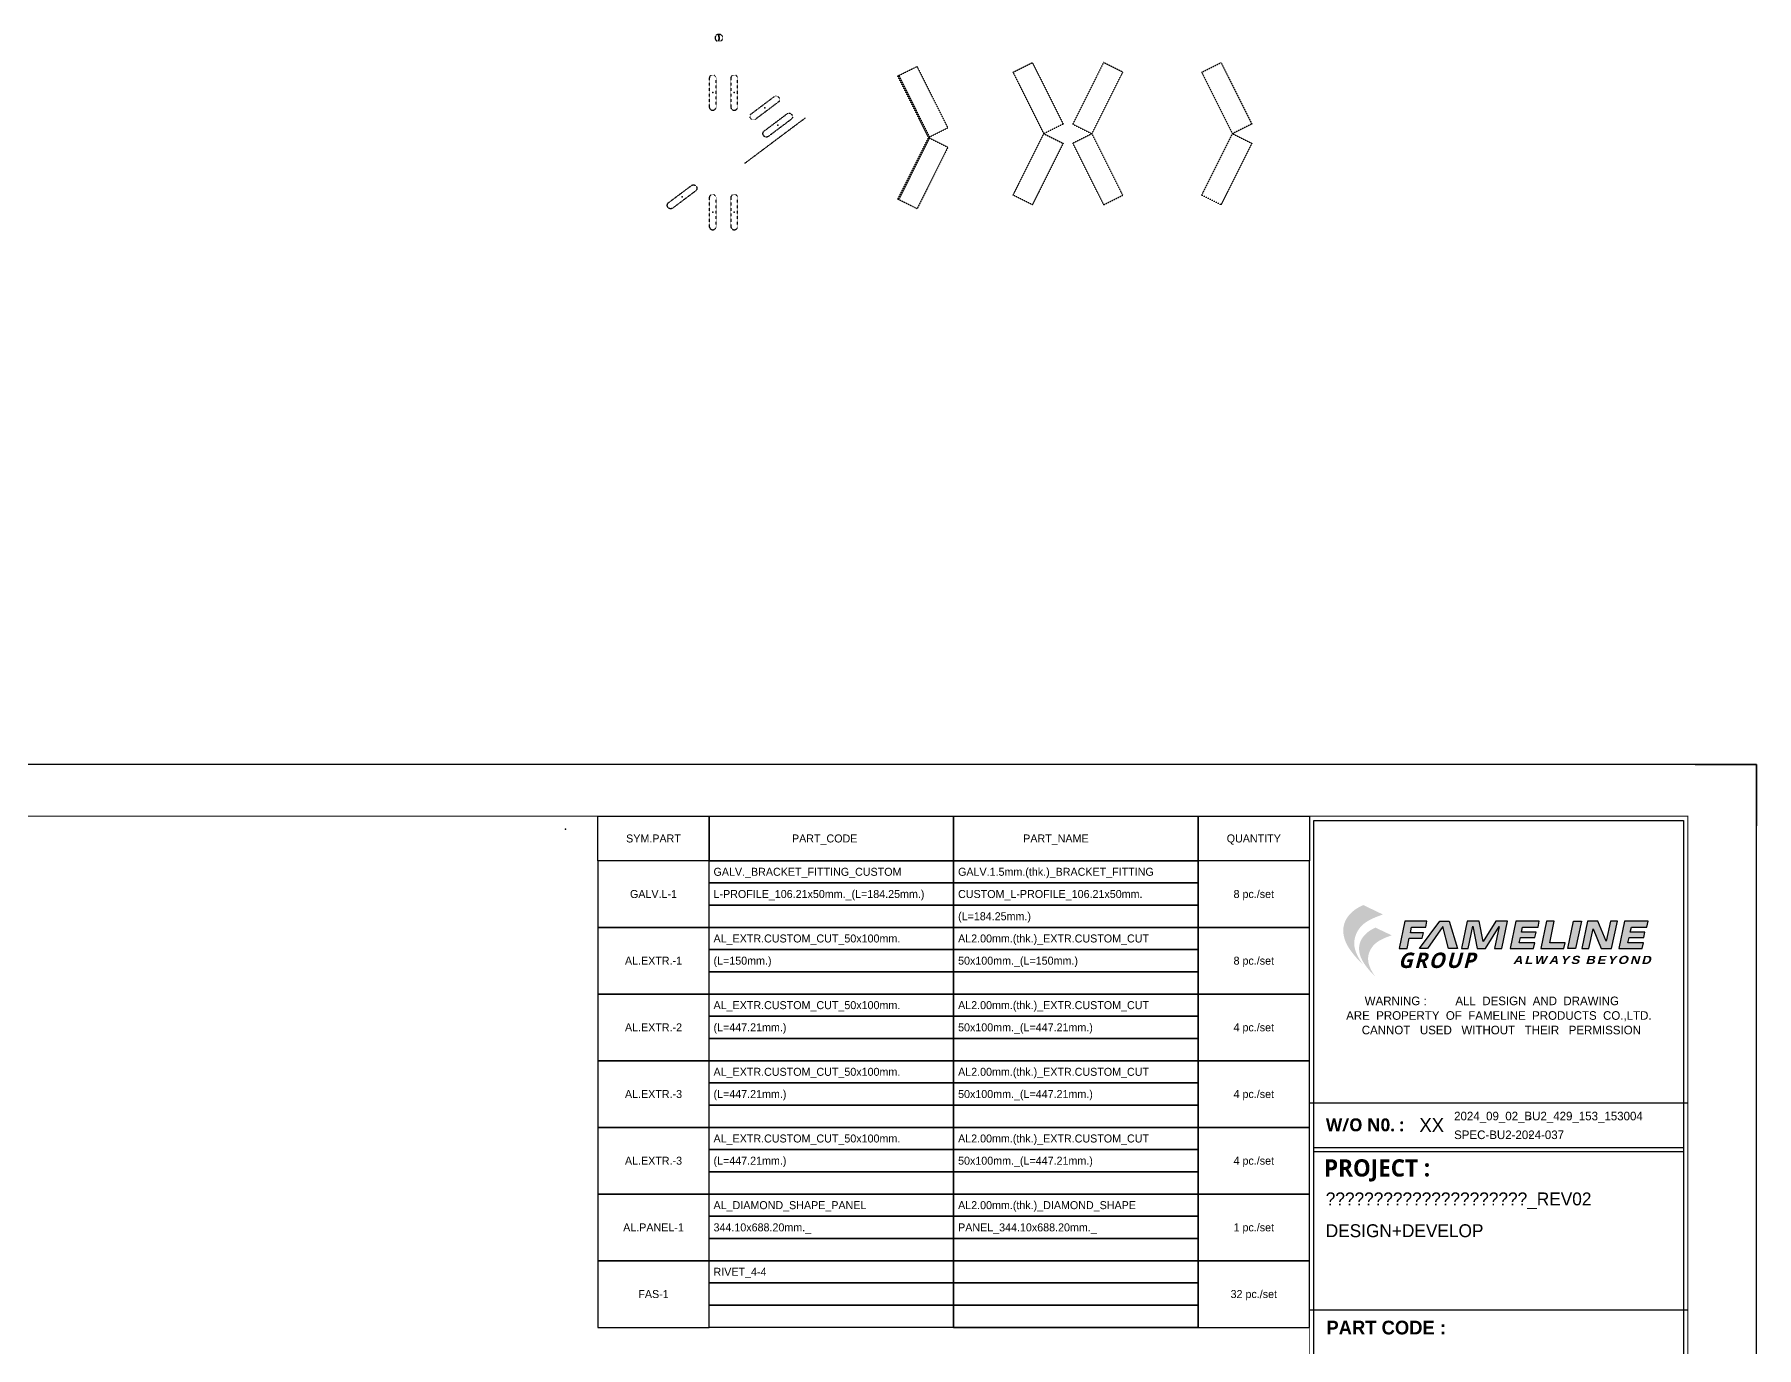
# Model space of a CAD drawing. Header units: millimetres. Extents: x -244126 to 368105, y -173968 to 259060.
# Drawn here: x 5397 to 7400, y 5320 to 6848 of the extents above; entities that cross this region are included whole.
import ezdxf
from ezdxf.enums import TextEntityAlignment as Align

# ---------------------------------------------------------------- set-up
doc = ezdxf.new("R2010")
doc.units = ezdxf.units.MM
doc.header["$MEASUREMENT"] = 0
doc.linetypes.add('005_GG_TA_LINE', pattern=[13.75, 5, -1.25, 1.25, -1.25, 5])
doc.linetypes.add('TA_GL_000.00010', pattern=[0.000275, 0.0001, -2.5e-05, 2.5e-05, -2.5e-05, 0.0001])
for name, color, linetype in [('000 - L I N E 0.1', 1, 'Continuous'), ('000 - SYMBOL CON', 1, 'Continuous'), ('000 - T E X T', 4, 'Continuous'), ('000 - TITLEBLOCK', 4, 'Continuous'), ('002 - STRUCTURAL STEEL', 4, 'Continuous'), ('T E X T', 4, 'Continuous')]:
    doc.layers.add(name, color=color, linetype=linetype)
doc.styles.add('Cetury Gothic', font='GOTHIC.TTF')
doc.styles.add('MtXpl_BrowalliaUPC', font='BrowalliaUPC.ttf')
doc.styles.add('MtXpl_Century_Gothic', font='GOTHICB.TTF')
doc.styles.add('MtXpl_Malgun_Gothic', font='malgunbd.ttf')
doc.styles.add('TA', font='Cordia New.ttf', dxfattribs={"height": 4.5})

# ---------------------------------------------------------------- blocks, each defined once
blk = doc.blocks.new('A$Cfd196da9')
at = {"color": 0, "linetype": 'ByBlock', "const_width": 0.1}
blk.add_lwpolyline([(-143.5, -98), (96.5, -98), (96.5, 99), (-143.5, 99)], close=True, dxfattribs=at)
blk = doc.blocks.new('NEW LOGO FAMELINE')
h = blk.add_hatch(color=3)
h.dxf.hatch_style = 1
h.set_gradient(color1=(51, 51, 51), color2=(132, 132, 132), tint=1, name='INVHEMISPHERICAL')
edge = h.paths.add_edge_path()
edge.add_spline(control_points=[(167, -151.3), (166.2, -150.2), (164.6, -148), (161.9, -143.2), (159.3, -137.4), (158.4, -130.6), (159.4, -124.4), (161.9, -118.6), (166.8, -112.3), (175.3, -106.8), (182.7, -104.2), (186.7, -102.7)], knot_values=[0, 0, 0, 0, 3.999368, 8.221458, 16.423435, 22.935826, 28.683381, 35.030362, 41.70231, 52.106571, 65.045306, 65.045306, 65.045306, 65.045306], degree=3, periodic=0)
edge.add_line((186.7, -102.7), (167.5, -93.5))
edge.add_spline(control_points=[(167.5, -93.5), (165.3, -94.5), (160.7, -96.8), (154.8, -101.7), (150.3, -107.6), (148, -114.3), (147.8, -121.1), (149.6, -128.8), (153.3, -135.6), (157.9, -141.6), (162.1, -146.7), (165.3, -149.7), (167, -151.3)], knot_values=[0, 0, 0, 0, 7.114643, 15.455222, 22.761373, 29.246418, 36.248595, 42.954952, 52.716962, 59.173886, 65.493194, 72.469008, 72.469008, 72.469008, 72.469008], degree=3, periodic=0)
edge = h.paths.add_edge_path(flags=16)
edge.add_spline(control_points=[(174.4, -106.3), (174.1, -106.2), (172.5, -105.6), (168.6, -105.4), (162.7, -105.8), (156.2, -106.9), (152.6, -109.1), (151, -110.1)], knot_values=[0, 0, 0, 0, 1.056476, 5.025479, 11.599149, 18.811417, 24.352285, 24.352285, 24.352285, 24.352285], degree=3, periodic=0)
edge.add_spline(control_points=[(151, -110.1), (151.1, -109.8), (151.2, -109.5), (151.8, -108.3), (152.4, -107.3), (153.9, -105.1), (154.9, -104), (157.1, -101.7), (158.4, -100.5), (160.4, -99), (161.1, -98.5), (162.6, -97.6), (163.3, -97.1), (164.9, -96.2), (165.8, -95.8), (167, -95.2), (167.2, -95.1), (167.5, -95)], knot_values=[0.636744, 0.636744, 0.636744, 0.636744, 1.528083, 1.528083, 5.150301, 5.150301, 9.845601, 9.845601, 15.15015, 15.15015, 17.802424, 17.802424, 20.454698, 20.454698, 23.491903, 23.491903, 24.373762, 24.373762, 24.373762, 24.373762], degree=3, periodic=0)
edge.add_line((167.5, -95), (183.3, -102.6))
edge.add_spline(control_points=[(183.3, -102.6), (182.4, -102.9), (181.5, -103.2), (178.6, -104.4), (176.5, -105.2), (174.4, -106.3)], knot_values=[3.151221, 3.151221, 3.151221, 3.151221, 5.963358, 5.963358, 12.618488, 12.618488, 12.618488, 12.618488], degree=3, periodic=0)
h = blk.add_hatch(color=253)
h.dxf.hatch_style = 1
edge = h.paths.add_edge_path()
edge.add_spline(control_points=[(167.5, -95), (167.2, -95.1), (167, -95.2), (165.8, -95.8), (164.9, -96.2), (163.3, -97.1), (162.6, -97.6), (161.1, -98.5), (160.4, -99), (158.4, -100.5), (157.1, -101.7), (154.9, -104), (153.9, -105.1), (152.4, -107.3), (151.8, -108.3), (151.2, -109.5), (151.1, -109.8), (151, -110.1)], knot_values=[0.636744, 0.636744, 0.636744, 0.636744, 1.518603, 1.518603, 4.555808, 4.555808, 7.208082, 7.208082, 9.860357, 9.860357, 15.164905, 15.164905, 19.860205, 19.860205, 23.482423, 23.482423, 24.373762, 24.373762, 24.373762, 24.373762], degree=3, periodic=0)
edge.add_spline(control_points=[(151, -110.1), (152.6, -109.1), (156.2, -106.9), (162.7, -105.8), (168.6, -105.4), (172.5, -105.6), (174.1, -106.2), (174.4, -106.3)], knot_values=[0, 0, 0, 0, 5.540868, 12.753135, 19.326806, 23.295809, 24.352285, 24.352285, 24.352285, 24.352285], degree=3, periodic=0)
edge.add_spline(control_points=[(174.4, -106.3), (176.5, -105.2), (178.6, -104.4), (181.5, -103.2), (182.4, -102.9), (183.3, -102.6)], knot_values=[3.151221, 3.151221, 3.151221, 3.151221, 9.806351, 9.806351, 12.618488, 12.618488, 12.618488, 12.618488], degree=3, periodic=0)
edge.add_line((183.3, -102.6), (167.5, -95))
edge = h.paths.add_edge_path()
edge.add_spline(control_points=[(179.5, -116.8), (179.3, -116.9), (179.1, -117), (178.1, -117.4), (177.4, -117.8), (176, -118.5), (175.4, -118.9), (174.3, -119.6), (173.7, -120), (172, -121.3), (171, -122.3), (169.1, -124.2), (168.3, -125.1), (167.1, -126.9), (166.6, -127.7), (166.1, -128.8), (166, -129), (165.9, -129.2)], knot_values=[0.636744, 0.636744, 0.636744, 0.636744, 1.518603, 1.518603, 4.555808, 4.555808, 7.208082, 7.208082, 9.860357, 9.860357, 15.164905, 15.164905, 19.860205, 19.860205, 23.482423, 23.482423, 24.373762, 24.373762, 24.373762, 24.373762], degree=3, periodic=0)
edge.add_spline(control_points=[(165.9, -129.2), (166.3, -129), (166.6, -128.7), (167, -128.5)], knot_values=[0, 0, 0, 0, 1.522018, 1.522018, 1.522018, 1.522018], degree=3, periodic=0)
edge.add_spline(control_points=[(167, -128.5), (167.7, -128.1), (168.5, -127.7), (169.2, -127.3)], knot_values=[1.522018, 1.522018, 1.522018, 1.522018, 4.566053, 4.566053, 4.566053, 4.566053], degree=3, periodic=0)
edge.add_spline(control_points=[(169.2, -127.3), (169.5, -127.2), (170.2, -126.9), (171, -126.6), (171.6, -126.5)], knot_values=[4.566053, 4.566053, 4.566053, 4.566053, 5.540868, 7.610089, 7.610089, 7.610089, 7.610089], degree=3, periodic=0)
edge.add_spline(control_points=[(171.6, -126.5), (172.4, -126.3), (173.2, -126.1), (174, -126)], knot_values=[7.610089, 7.610089, 7.610089, 7.610089, 10.654125, 10.654125, 10.654125, 10.654125], degree=3, periodic=0)
edge.add_spline(control_points=[(174, -126), (174.6, -125.9), (175.8, -125.7), (177.1, -125.6), (177.8, -125.5)], knot_values=[10.654125, 10.654125, 10.654125, 10.654125, 12.753135, 15.220178, 15.220178, 15.220178, 15.220178], degree=3, periodic=0)
edge.add_spline(control_points=[(177.8, -125.5), (178.9, -125.5), (180.1, -125.4), (181.4, -125.4), (181.5, -125.4)], knot_values=[15.220178, 15.220178, 15.220178, 15.220178, 19.326806, 19.786231, 19.786231, 19.786231, 19.786231], degree=3, periodic=0)
edge.add_spline(control_points=[(181.5, -125.4), (182.1, -125.5), (182.8, -125.5), (183.4, -125.6)], knot_values=[19.786231, 19.786231, 19.786231, 19.786231, 22.069258, 22.069258, 22.069258, 22.069258], degree=3, periodic=0)
edge.add_spline(control_points=[(183.4, -125.6), (183.7, -125.6), (184.1, -125.7), (184.5, -125.8), (184.6, -125.9)], knot_values=[22.069258, 22.069258, 22.069258, 22.069258, 23.295809, 23.591276, 23.591276, 23.591276, 23.591276], degree=3, periodic=0)
edge.add_spline(control_points=[(184.6, -125.9), (184.8, -125.9), (185, -126), (185.2, -126.1)], knot_values=[23.591276, 23.591276, 23.591276, 23.591276, 24.352285, 24.352285, 24.352285, 24.352285], degree=3, periodic=0)
edge.add_spline(control_points=[(185.2, -126.1), (186.9, -125.2), (188.6, -124.5), (191, -123.5), (191.8, -123.3), (192.5, -123)], knot_values=[3.151221, 3.151221, 3.151221, 3.151221, 9.806351, 9.806351, 12.618488, 12.618488, 12.618488, 12.618488], degree=3, periodic=0)
edge.add_line((192.5, -123), (179.5, -116.8))
h = blk.add_hatch(color=3)
h.dxf.hatch_style = 1
h.set_gradient(color1=(51, 51, 51), color2=(132, 132, 132), tint=1, name='INVHEMISPHERICAL')
edge = h.paths.add_edge_path()
edge.add_spline(control_points=[(179.1, -163.1), (178.5, -162.2), (177.2, -160.4), (174.9, -156.5), (172.8, -151.7), (172, -146), (172.8, -140.9), (174.9, -136.2), (178.9, -131), (185.9, -126.5), (192, -124.3), (195.3, -123.1)], knot_values=[0, 0, 0, 0, 3.28902, 6.761203, 13.506384, 18.862075, 23.588778, 28.808439, 34.295348, 42.851654, 53.492273, 53.492273, 53.492273, 53.492273], degree=3, periodic=0)
edge.add_line((195.3, -123.1), (179.5, -115.6))
edge.add_spline(control_points=[(179.5, -115.6), (177.7, -116.4), (173.9, -118.3), (169.1, -122.3), (165.3, -127.2), (163.4, -132.7), (163.3, -138.3), (164.8, -144.6), (167.9, -150.2), (171.6, -155.1), (175.1, -159.3), (177.7, -161.8), (179.1, -163.1)], knot_values=[0, 0, 0, 0, 5.850974, 12.71014, 18.718608, 24.051811, 29.810295, 35.325501, 43.35363, 48.663707, 53.86061, 59.597414, 59.597414, 59.597414, 59.597414], degree=3, periodic=0)
edge = h.paths.add_edge_path(flags=16)
edge.add_spline(control_points=[(171.6, -126.5), (171, -126.6), (170.2, -126.9), (169.5, -127.2), (169.2, -127.3)], knot_values=[4.566053, 4.566053, 4.566053, 4.566053, 6.635274, 7.610089, 7.610089, 7.610089, 7.610089], degree=3, periodic=0)
edge.add_spline(control_points=[(169.2, -127.3), (168.5, -127.7), (167.7, -128.1), (167, -128.5)], knot_values=[1.522018, 1.522018, 1.522018, 1.522018, 4.566053, 4.566053, 4.566053, 4.566053], degree=3, periodic=0)
edge.add_spline(control_points=[(167, -128.5), (166.6, -128.7), (166.3, -129), (165.9, -129.2)], knot_values=[0, 0, 0, 0, 1.522018, 1.522018, 1.522018, 1.522018], degree=3, periodic=0)
edge.add_spline(control_points=[(165.9, -129.2), (166, -129), (166.1, -128.8), (166.6, -127.7), (167.1, -126.9), (168.3, -125.1), (169.1, -124.2), (171, -122.3), (172, -121.3), (173.7, -120), (174.3, -119.6), (175.4, -118.9), (176, -118.5), (177.4, -117.8), (178.1, -117.4), (179.1, -117), (179.3, -116.9), (179.5, -116.8)], knot_values=[0.636744, 0.636744, 0.636744, 0.636744, 1.528083, 1.528083, 5.150301, 5.150301, 9.845601, 9.845601, 15.15015, 15.15015, 17.802424, 17.802424, 20.454698, 20.454698, 23.491903, 23.491903, 24.373762, 24.373762, 24.373762, 24.373762], degree=3, periodic=0)
edge.add_line((179.5, -116.8), (192.5, -123))
edge.add_spline(control_points=[(192.5, -123), (191.8, -123.3), (191, -123.5), (188.6, -124.5), (186.9, -125.2), (185.2, -126.1)], knot_values=[3.151221, 3.151221, 3.151221, 3.151221, 5.963358, 5.963358, 12.618488, 12.618488, 12.618488, 12.618488], degree=3, periodic=0)
edge.add_spline(control_points=[(185.2, -126.1), (185, -126), (184.8, -125.9), (184.6, -125.9)], knot_values=[23.591276, 23.591276, 23.591276, 23.591276, 24.352285, 24.352285, 24.352285, 24.352285], degree=3, periodic=0)
edge.add_spline(control_points=[(184.6, -125.9), (184.5, -125.8), (184.1, -125.7), (183.7, -125.6), (183.4, -125.6)], knot_values=[22.069258, 22.069258, 22.069258, 22.069258, 22.364725, 23.591276, 23.591276, 23.591276, 23.591276], degree=3, periodic=0)
edge.add_spline(control_points=[(183.4, -125.6), (182.8, -125.5), (182.1, -125.5), (181.5, -125.4)], knot_values=[19.786231, 19.786231, 19.786231, 19.786231, 22.069258, 22.069258, 22.069258, 22.069258], degree=3, periodic=0)
edge.add_spline(control_points=[(181.5, -125.4), (181.4, -125.4), (180.1, -125.4), (178.9, -125.5), (177.8, -125.5)], knot_values=[15.220178, 15.220178, 15.220178, 15.220178, 15.679604, 19.786231, 19.786231, 19.786231, 19.786231], degree=3, periodic=0)
edge.add_spline(control_points=[(177.8, -125.5), (177.1, -125.6), (175.8, -125.7), (174.6, -125.9), (174, -126)], knot_values=[10.654125, 10.654125, 10.654125, 10.654125, 13.121167, 15.220178, 15.220178, 15.220178, 15.220178], degree=3, periodic=0)
edge.add_spline(control_points=[(174, -126), (173.2, -126.1), (172.4, -126.3), (171.6, -126.5)], knot_values=[7.610089, 7.610089, 7.610089, 7.610089, 10.654125, 10.654125, 10.654125, 10.654125], degree=3, periodic=0)
blk = doc.blocks.new('*U1673')
h = blk.add_hatch(color=3)
h.dxf.hatch_style = 1
h.paths.add_polyline_path([(2554.4, 1886.3), (2563.6, 1886.3), (2566.1, 1898), (2581.3, 1898), (2582.7, 1904.5), (2567.5, 1904.5), (2568.9, 1911.1), (2585.3, 1911.1), (2586.7, 1917.8), (2561.1, 1917.8)])
h.paths.add_polyline_path([(2578.2, 1886.3), (2587.5, 1886.3), (2605.3, 1911.7), (2611.9, 1886.3), (2622.2, 1886.3), (2612.5, 1917.8), (2601.7, 1917.8)])
h.paths.add_polyline_path([(2640.1, 1912), (2645.3, 1886.3), (2654.7, 1886.3), (2670.7, 1911.9), (2665.2, 1886.3), (2673.7, 1886.3), (2680.4, 1917.8), (2666.7, 1917.8), (2652, 1894.2), (2647.5, 1917.8), (2633.6, 1917.8), (2626.9, 1886.3), (2634.6, 1886.3)])
h.paths.add_polyline_path([(2683.4, 1886.3), (2710.6, 1886.3), (2712.1, 1892.9), (2694, 1892.9), (2695.4, 1899.1), (2712.3, 1899.1), (2713.6, 1905.3), (2696.7, 1905.3), (2697.9, 1911.1), (2715.9, 1911.1), (2717.3, 1917.8), (2690.1, 1917.8)])
h.paths.add_polyline_path([(2719.1, 1886.3), (2745.9, 1886.3), (2747.3, 1892.9), (2729.5, 1892.9), (2734.8, 1917.8), (2725.8, 1917.8)])
h.paths.add_polyline_path([(2750.6, 1886.3), (2759.6, 1886.3), (2766.3, 1917.8), (2757.3, 1917.8)])
h.paths.add_polyline_path([(2766.9, 1886.3), (2775, 1886.3), (2779.9, 1909), (2789.4, 1886.3), (2801.5, 1886.3), (2808.2, 1917.8), (2800.1, 1917.8), (2795.2, 1894.7), (2785.5, 1917.8), (2773.6, 1917.8)])
h.paths.add_polyline_path([(2809.9, 1886.3), (2837.1, 1886.3), (2838.6, 1892.9), (2820.5, 1892.9), (2821.9, 1899.1), (2838.8, 1899.1), (2840.1, 1905.3), (2823.2, 1905.3), (2824.4, 1911.1), (2842.4, 1911.1), (2843.8, 1917.8), (2816.6, 1917.8)])
at = {"color": 3, "linetype": 'Continuous'}
for p, q in [((2450, 1706.5), (2890, 1706.5)), ((2450, 1465.7), (2890, 1465.7))]:
    blk.add_line(p, q, dxfattribs=at)
at = {"color": 3}
for points in [[(2586.7, 1917.8), (2561.1, 1917.8), (2554.4, 1886.3), (2563.6, 1886.3), (2566.1, 1898), (2581.3, 1898), (2582.7, 1904.5), (2567.5, 1904.5), (2568.9, 1911.1), (2585.3, 1911.1), (2586.7, 1917.8)], [(2578.2, 1886.3), (2601.7, 1917.8), (2612.5, 1917.8), (2622.2, 1886.3), (2611.9, 1886.3), (2605.3, 1911.7), (2587.5, 1886.3), (2578.2, 1886.3)], [(2626.9, 1886.3), (2634.6, 1886.3), (2640.1, 1912), (2645.3, 1886.3), (2654.7, 1886.3), (2670.7, 1911.9), (2665.2, 1886.3), (2673.7, 1886.3), (2680.4, 1917.8), (2666.7, 1917.8), (2652, 1894.2), (2647.5, 1917.8), (2633.6, 1917.8), (2626.9, 1886.3)], [(2734.8, 1917.8), (2725.8, 1917.8), (2719.1, 1886.3), (2745.9, 1886.3), (2747.3, 1892.9), (2729.5, 1892.9), (2734.8, 1917.8)], [(2757.3, 1917.8), (2766.3, 1917.8), (2759.6, 1886.3), (2750.6, 1886.3), (2757.3, 1917.8)], [(2766.9, 1886.3), (2775, 1886.3), (2779.9, 1909), (2789.4, 1886.3), (2801.5, 1886.3), (2808.2, 1917.8), (2800.1, 1917.8), (2795.2, 1894.7), (2785.5, 1917.8), (2773.6, 1917.8), (2766.9, 1886.3)]]:
    blk.add_lwpolyline(points, dxfattribs=at)
for points in [[(2697.9, 1911.1), (2715.9, 1911.1), (2717.3, 1917.8), (2690.1, 1917.8), (2683.4, 1886.3), (2710.6, 1886.3), (2712.1, 1892.9), (2694, 1892.9), (2695.4, 1899.1), (2712.3, 1899.1), (2713.6, 1905.3), (2696.7, 1905.3)], [(2824.4, 1911.1), (2842.4, 1911.1), (2843.8, 1917.8), (2816.6, 1917.8), (2809.9, 1886.3), (2837.1, 1886.3), (2838.6, 1892.9), (2820.5, 1892.9), (2821.9, 1899.1), (2838.8, 1899.1), (2840.1, 1905.3), (2823.2, 1905.3)]]:
    blk.add_lwpolyline(points, close=True, dxfattribs=at)
at = {"color": 3, "linetype": 'Continuous'}
blk.add_lwpolyline([(2885, 1654.8), (2885, 1649.8), (2455, 1649.8), (2455, 1654.8)], close=True, dxfattribs=at)
for p in [(1585, 2025), (2706.5, 1688), (2706.5, 1669.4)]:
    blk.add_point(p)
at = {"layer": '000 - L I N E 0.1', "color": 21, "linetype": 'Continuous'}
blk.add_lwpolyline([(2898.8, 2100), (2970, 2100), (2970, 2028.8)], dxfattribs=at)
at = {"layer": '000 - T E X T', "color": 3, "const_width": 1}
blk.add_lwpolyline([(2890, 70), (2450, 70), (2450, 2040), (2890, 2040)], close=True, dxfattribs=at)
at = {"layer": '000 - T E X T', "color": 3}
blk.add_lwpolyline([(2885, 75), (2455, 75), (2455, 2035), (2885, 2035)], close=True, dxfattribs=at)
at = {"layer": '000 - TITLEBLOCK', "color": 250}
blk.add_lwpolyline([(0, 0), (2970, 0), (2970, 2100), (0, 2100)], close=True, dxfattribs=at)
at = {"color": 3, "xscale": 1.189557145183746, "yscale": 1.189557145183746, "zscale": 1.189557145183746}
blk.add_blockref('NEW LOGO FAMELINE', (2313.4, 2047.9), dxfattribs=at)
at = {"layer": '000 - T E X T', "color": 3, "xscale": 10, "yscale": 10, "zscale": 10}
blk.add_blockref('A$Cfd196da9', (1485, 1050), dxfattribs=at)
at = {"color": 2, "attachment_point": 1, "style": 'Cetury Gothic'}
for s, width, insert, char_height in [('{\\f@Meiryo UI|b1|i1|c0|p34;\\T1.1;GROUP}', 112.596, (2553.2, 1881.3), 17.843), ('{\\fArial Black|b0|i1|c0|p34;\\T1.2;ALWAYS BEYOND}', 182.535, (2686.8, 1877.6), 9.516)]:
    blk.add_mtext_dynamic_manual_height_columns(s, width=width, gutter_width=29.7, heights=[0], dxfattribs=dict(at, insert=insert, char_height=char_height))
at = {"color": 4, "style": 'TA'}
blk.add_attdef('PAPER_SIZE', text='', height=12.5, dxfattribs=at).set_placement((2843, 49.9), align=Align.MIDDLE_RIGHT)
blk.add_attdef('SCALE_SIZE', text='', height=12.5, dxfattribs=at).set_placement((2867.6, 50.1), align=Align.MIDDLE_LEFT)
at = {"layer": '000 - T E X T', "color": 250, "style": 'TA'}
for tag, height, p in [('SUPERLINK', 10, (86.3, 2078.8)), ('NAMEFILE', 10, (86.3, 2058.8)), ('SC', 200, (16.8, 1876.1))]:
    blk.add_attdef(tag, text='', height=height, dxfattribs=at).set_placement(p, align=Align.MIDDLE_LEFT)
at = {"layer": '000 - T E X T', "color": 4, "style": 'TA'}
for tag, height, p in [('NAME_JOB_1', 10, (2618.3, 1691.3)), ('NAME_JOB_2', 10, (2618.3, 1669.4)), ('NAME_PROJECT_1', 15, (2469, 1594.8)), ('NAME_PROJECT_2', 15, (2469, 1557.8)), ('NAME_PROJECT_3', 15, (2469, 1520.8)), ('CODE_VALUE_1', 9.5, (2605.7, 1445.6)), ('CODE_VALUE_2', 9.5, (2605.7, 1415.6)), ('PART_NAME_VALUE_1', 9.5, (2605.7, 1379.4)), ('PART_NAME_VALUE_2', 9.5, (2605.7, 1349.4)), ('PART_NAME_VALUE_3', 9.5, (2605.7, 1319.4)), ('MATTERIAL_VALUE_1', 18, (2609.8, 1284.5)), ('SPEC_VALUE', 18, (2609.8, 1243.4)), ('THICKNESS_VALUE', 18, (2609.8, 1202.6)), ('COATING_VALUE_1', 18, (2609.8, 1162.5)), ('COATING_VALUE_2', 18, (2609.8, 1122.4)), ('NAME_TITLE_1', 12, (2472.5, 388.1)), ('NAME_TITLE_2', 12, (2472.5, 354.8)), ('NAME_TITLE_3', 12, (2472.5, 321.5)), ('DRAWING_NO1', 12, (2473.1, 164.6)), ('DRAWING_NO2', 12, (2473.1, 124.6))]:
    blk.add_attdef(tag, text='', height=height, dxfattribs=at).set_placement(p, align=Align.MIDDLE_LEFT)
for tag, p in [('NAME_DAFT', (2767.1, 681.1)), ('NAME_CHECKED', (2767.1, 613)), ('NAME_DESIGNER', (2767.1, 546.1)), ('NAME_DESIGN_MGR', (2767.1, 475.6))]:
    blk.add_attdef(tag, text='', height=18, dxfattribs=at).set_placement(p, align=Align.MIDDLE_CENTER)
for tag, p, height in [('REV', (2767.6, 251.2), 18.8), ('NAME_REMARK', (276.4, 86.5), 20)]:
    blk.add_attdef(tag, p, '', height=height, dxfattribs=at)
at = {"layer": '000 - T E X T', "color": 4, "style": 'Cetury Gothic'}
for tag, p in [('SHEET_NO.', (2807.9, 170)), ('TOTAL_SHEET_NO.', (2804.8, 88.2))]:
    blk.add_attdef(tag, text='', height=18, dxfattribs=at).set_placement(p, align=Align.CENTER)
at = {"layer": 'T E X T', "color": 4, "linetype": '005_GG_TA_LINE'}
for s, height, style, p in [(' WARNING :         ALL  DESIGN  AND  DRAWING', 10, 'Cetury Gothic', (2510.6, 1820.2)), ('ARE  PROPERTY  OF  FAMELINE  PRODUCTS  CO.,LTD.', 10, 'Cetury Gothic', (2492.8, 1803.2)), (' CANNOT   USED   WITHOUT   THEIR   PERMISSION', 10, 'Cetury Gothic', (2507.2, 1786.3)), ('W/O N0. :', 15, 'MtXpl_Malgun_Gothic', (2469.3, 1673.5)), ('XX', 16, 'Cetury Gothic', (2578, 1672.8)), ('PROJECT :', 20, 'MtXpl_Malgun_Gothic', (2467.1, 1620.9)), ('PART CODE :', 16, 'MtXpl_Century_Gothic', (2469.8, 1437.2))]:
    blk.add_text(s, height=height, dxfattribs=dict(at, style=style)).set_placement(p)
blk = doc.blocks.new('*U215')
at = {"linetype": 'TA_GL_000.00010'}
for p, q in [((16.5, 4), (-16.5, 4)), ((-16.5, -4), (16.5, -4))]:
    blk.add_line(p, q, dxfattribs=at)
for centre, start, end in [((-16.5, 0), 90, 270), ((16.5, 0), 270, 90)]:
    blk.add_arc(centre, 4, start, end, dxfattribs=at)
blk.add_point((0, 0), dxfattribs=at)
blk = doc.blocks.new('A$C03933c0d')
at = {"linetype": 'TA_GL_000.00010'}
for p, q in [((-35.8, 71.6), (-13.4, 82.7)), ((-13.4, 82.7), (22.4, 11.2)), ((-35.8, 71.6), (-34.4, 72.2)), ((0, 0), (-35.8, 71.6)), ((1.3, 0.7), (-34.4, 72.2)), ((22.4, 11.2), (0, 0)), ((0, 0), (1.3, 0.7)), ((-35.8, -71.6), (0, 0)), ((-34.4, -72.2), (1.3, -0.7)), ((-35.8, -71.6), (-34.4, -72.2))]:
    blk.add_line(p, q, dxfattribs=at)
blk.add_lwpolyline([(0, 0), (22.4, -11.2), (-13.4, -82.7), (-35.8, -71.6)], dxfattribs=at)
blk = doc.blocks.new('*U191')
at = {"layer": '002 - STRUCTURAL STEEL', "color": 0, "linetype": 'ByBlock'}
blk.add_lwpolyline([(0, 20), (50, 20), (50, 0), (0, 0)], close=True, dxfattribs=at)
blk = doc.blocks.new('*U195')
at = {"layer": '002 - STRUCTURAL STEEL', "color": 0, "linetype": 'ByBlock'}
blk.add_lwpolyline([(0, 5), (55, 5), (55, 0), (0, 0)], close=True, dxfattribs=at)
blk = doc.blocks.new('*U190')
at = {"layer": '002 - STRUCTURAL STEEL', "color": 0, "linetype": 'ByBlock'}
blk.add_lwpolyline([(0, 30), (50, 30), (50, 0), (0, 0)], close=True, dxfattribs=at)
blk = doc.blocks.new('*U194')
at = {"layer": '002 - STRUCTURAL STEEL', "color": 0, "linetype": 'ByBlock'}
blk.add_lwpolyline([(0, 10), (55, 10), (55, 0), (0, 0)], close=True, dxfattribs=at)
blk = doc.blocks.new('*U196')
at = {"layer": '000 - SYMBOL CON', "color": 0}
for points in [[(25, 0), (80, 0), (80, -15), (25, -15)], [(80, -15), (135, -15), (135, 0), (80, 0)]]:
    blk.add_lwpolyline(points, close=True, dxfattribs=at)
at = {"layer": '000 - SYMBOL CON', "color": 0, "xscale": 0.5, "yscale": 0.5, "zscale": 0.5}
for p in [(0, 0), (135, 0)]:
    blk.add_blockref('*U191', p, dxfattribs=at)
at = {"layer": '000 - SYMBOL CON', "color": 0}
for p in [(25, 0), (80, 0)]:
    blk.add_blockref('*U194', p, dxfattribs=at)
at = {"layer": '000 - SYMBOL CON', "color": 0, "xscale": -0.5, "yscale": 0.5, "zscale": 0.5, "rotation": 180}
for p in [(0, 0), (135, 0)]:
    blk.add_blockref('*U190', p, dxfattribs=at)
at = {"layer": '000 - SYMBOL CON', "color": 250}
for p in [(25, -5), (80, -5), (25, -10), (80, -10), (25, -15), (80, -15)]:
    blk.add_blockref('*U195', p, dxfattribs=at)
at = {"color": 0, "style": 'TA'}
for s, p in [('SYM.PART', (12.5, 5)), ('PART_CODE', (51, 5)), ('PART_NAME', (103, 5)), ('QUANTITY', (147.5, 5))]:
    blk.add_text(s, height=1.8, dxfattribs=at).set_placement(p, align=Align.MIDDLE_CENTER)
for tag, p in [('CODE_VALUE_1', (26, -2.5)), ('PART_NAME_VALUE_1', (81, -2.5)), ('CODE_VALUE_2', (26, -7.5)), ('PART_NAME_VALUE_2', (81, -7.5)), ('PART_NAME_VALUE_3', (81, -12.5))]:
    blk.add_attdef(tag, text='', height=1.8, dxfattribs=at).set_placement(p, align=Align.MIDDLE_LEFT)
at = {"color": 0}
for tag, style, p in [('NO.CODE', 'MtXpl_BrowalliaUPC', (12.5, -7.5)), ('TOTAL_VALUE', 'TA', (147.5, -7.5))]:
    blk.add_attdef(tag, text='', height=1.8, dxfattribs=dict(at, style=style)).set_placement(p, align=Align.MIDDLE_CENTER)
blk = doc.blocks.new('*U197')
at = {"layer": '000 - SYMBOL CON', "color": 0}
for points in [[(25, 0), (80, 0), (80, -15), (25, -15)], [(80, -15), (135, -15), (135, 0), (80, 0)]]:
    blk.add_lwpolyline(points, close=True, dxfattribs=at)
at = {"layer": '000 - SYMBOL CON', "color": 0, "xscale": -0.5, "yscale": 0.5, "zscale": 0.5, "rotation": 180}
for p in [(0, 0), (135, 0)]:
    blk.add_blockref('*U190', p, dxfattribs=at)
at = {"layer": '000 - SYMBOL CON', "color": 250}
for p in [(25, -5), (80, -5), (25, -10), (80, -10), (25, -15), (80, -15)]:
    blk.add_blockref('*U195', p, dxfattribs=at)
at = {"color": 0, "style": 'TA'}
for tag, p in [('CODE_VALUE_1', (26, -2.5)), ('PART_NAME_VALUE_1', (81, -2.5)), ('CODE_VALUE_2', (26, -7.5)), ('PART_NAME_VALUE_2', (81, -7.5)), ('PART_NAME_VALUE_3', (81, -12.5))]:
    blk.add_attdef(tag, text='', height=1.8, dxfattribs=at).set_placement(p, align=Align.MIDDLE_LEFT)
at = {"color": 0}
for tag, style, p in [('NO.CODE', 'MtXpl_BrowalliaUPC', (12.5, -7.5)), ('TOTAL_VALUE', 'TA', (147.5, -7.5))]:
    blk.add_attdef(tag, text='', height=1.8, dxfattribs=dict(at, style=style)).set_placement(p, align=Align.MIDDLE_CENTER)

msp = doc.modelspace()

# ---------------------------------------------------------------- linework, layer by layer
at = {"linetype": 'TA_GL_000.00010'}
for p, q in [((6192.5682, 6847.58082), (6193.5682, 6847.58082)), ((6223.30472, 6697.87375), (6293.30472, 6750.37375)), ((6754.48705, 6660.55719), (6790.26414, 6732.11137))]:
    msp.add_line(p, q, dxfattribs=at)
msp.add_lwpolyline([(6192.5682, 6839.58082), (6193.5682, 6839.58082), (6193.5682, 6847.58082), (6192.5682, 6847.58082)], close=True, dxfattribs=at)
for points in [[(6535.19498, 6660.55719), (6570.97207, 6732.11137), (6535.19498, 6803.66555), (6557.55566, 6814.84589), (6593.33275, 6743.29171), (6570.97207, 6732.11137), (6593.33275, 6720.93103), (6557.55566, 6649.37685), (6535.19498, 6660.55719)], [(6662.65086, 6660.55719), (6626.87377, 6732.11137), (6662.65086, 6803.66555), (6640.29018, 6814.84589), (6604.51309, 6743.29171), (6626.87377, 6732.11137), (6604.51309, 6720.93103), (6640.29018, 6649.37685), (6662.65086, 6660.55719)], [(6790.26414, 6732.11137), (6754.48705, 6803.66555), (6776.84773, 6814.84589), (6812.62482, 6743.29171), (6790.26414, 6732.11137)], [(6790.26414, 6732.11137), (6812.62482, 6720.93103), (6776.84773, 6649.37685), (6754.48705, 6660.55719)]]:
    msp.add_lwpolyline(points, dxfattribs=at)
for centre, start, end in [((6192.5682, 6843.58082), 90, 270), ((6193.5682, 6843.58082), 270, 90)]:
    msp.add_arc(centre, 4, start, end, dxfattribs=at)

# ---------------------------------------------------------------- block references
msp.add_blockref('A$C03933c0d', (6436.80992, 6727.58696), dxfattribs=at)
for p, rotation in [((6185.80472, 6779.87375), 90), ((6210.80472, 6779.87375), 90), ((6185.80472, 6640.87375), 269.9999999999984), ((6210.80472, 6640.87375), 269.9999999999984)]:
    msp.add_blockref('*U215', p, dxfattribs=dict(at, rotation=rotation))
at = {"linetype": 'TA_GL_000.00010', "xscale": -1}
for p, rotation in [((6246.40472, 6762.07375), 216.8698976458373), ((6261.40472, 6742.07375), 216.8698976458373), ((6150.20472, 6658.67375), 36.86989764583564)]:
    msp.add_blockref('*U215', p, dxfattribs=dict(at, rotation=rotation))
ref = msp.add_blockref('*U1673', (4429.62999, 3898.13396))
ref.add_attrib('NAME_JOB_1', '2024_09_02_BU2_429_153_153004', dxfattribs={"layer": '000 - T E X T', "color": 4, "height": 10, "style": 'TA'}).set_placement((7047.95502, 5589.38418), align=Align.MIDDLE_LEFT)
ref.add_attrib('NAME_JOB_2', 'SPEC-BU2-2024-037', dxfattribs={"layer": '000 - T E X T', "color": 4, "height": 10, "style": 'TA'}).set_placement((7047.95502, 5567.56771), align=Align.MIDDLE_LEFT)
ref.add_attrib('NAME_PROJECT_1', 'สวนสัตว์แห่งใหม่ย่านคลองหก_REV02', dxfattribs={"layer": '000 - T E X T', "color": 4, "height": 15, "style": 'TA'}).set_placement((6898.66274, 5492.97932), align=Align.MIDDLE_LEFT)
ref.add_attrib('NAME_PROJECT_2', 'DESIGN+DEVELOP', dxfattribs={"layer": '000 - T E X T', "color": 4, "height": 15, "style": 'TA'}).set_placement((6898.66274, 5455.97932), align=Align.MIDDLE_LEFT)
at = {"layer": '000 - SYMBOL CON', "color": 4, "xscale": 5.170568523424931, "yscale": 5.170568523424931, "zscale": 5.170568523424931}
msp.add_blockref('*U196', (6052.33903, 5886.42828), dxfattribs=at).add_auto_attribs({'NO.CODE': 'GALV.L-1', 'CODE_VALUE_1': 'GALV._BRACKET_FITTING_CUSTOM', 'CODE_VALUE_2': 'L-PROFILE_106.21x50mm._(L=184.25mm.)', 'PART_NAME_VALUE_3': '(L=184.25mm.)', 'PART_NAME_VALUE_2': 'CUSTOM_L-PROFILE_106.21x50mm.', 'PART_NAME_VALUE_1': 'GALV.1.5mm.(thk.)_BRACKET_FITTING', 'TOTAL_VALUE': '8 pc./set'})
at = {"layer": '000 - SYMBOL CON', "color": 4}
ref = msp.add_blockref('*U197', (6052.33903, 5808.86975), dxfattribs=dict(at, xscale=5.170568523424931, yscale=5.170568523424931, zscale=5.170568523424931))
ref.add_attrib('NO.CODE', 'AL.EXTR.-1', dxfattribs={"layer": '0', "color": 0, "height": 9.307023, "style": 'MtXpl_BrowalliaUPC'}).set_placement((6116.97114, 5770.09049), align=Align.MIDDLE_CENTER)
ref.add_attrib('CODE_VALUE_1', 'AL_EXTR.CUSTOM_CUT_50x100mm.', dxfattribs={"layer": '0', "color": 0, "height": 9.3070233, "style": 'TA'}).set_placement((6186.77381, 5795.94333), align=Align.MIDDLE_LEFT)
ref.add_attrib('CODE_VALUE_2', '(L=150mm.)', dxfattribs={"layer": '0', "color": 0, "height": 9.307023, "style": 'TA'}).set_placement((6186.77381, 5770.09049), align=Align.MIDDLE_LEFT)
ref.add_attrib('PART_NAME_VALUE_2', '50x100mm._(L=150mm.)', dxfattribs={"layer": '0', "color": 0, "height": 9.3070233, "style": 'TA'}).set_placement((6471.15508, 5770.09049), align=Align.MIDDLE_LEFT)
ref.add_attrib('PART_NAME_VALUE_1', 'AL2.00mm.(thk.)_EXTR.CUSTOM_CUT', dxfattribs={"layer": '0', "color": 0, "height": 9.3070233, "style": 'TA'}).set_placement((6471.15508, 5795.94333), align=Align.MIDDLE_LEFT)
ref.add_attrib('TOTAL_VALUE', '8 pc./set', dxfattribs={"layer": '0', "color": 0, "height": 9.307023, "style": 'TA'}).set_placement((6814.99789, 5770.09049), align=Align.MIDDLE_CENTER)
ref = msp.add_blockref('*U197', (6052.33903, 5731.31122), dxfattribs=dict(at, xscale=5.170568523424931, yscale=5.170568523424931, zscale=5.170568523424931))
ref.add_attrib('NO.CODE', 'AL.EXTR.-2', dxfattribs={"layer": '0', "color": 0, "height": 9.307023, "style": 'MtXpl_BrowalliaUPC'}).set_placement((6116.97114, 5692.53196), align=Align.MIDDLE_CENTER)
ref.add_attrib('CODE_VALUE_1', 'AL_EXTR.CUSTOM_CUT_50x100mm.', dxfattribs={"layer": '0', "color": 0, "height": 9.3070233, "style": 'TA'}).set_placement((6186.77381, 5718.3848), align=Align.MIDDLE_LEFT)
ref.add_attrib('CODE_VALUE_2', '(L=447.21mm.)', dxfattribs={"layer": '0', "color": 0, "height": 9.3070233, "style": 'TA'}).set_placement((6186.77381, 5692.53196), align=Align.MIDDLE_LEFT)
ref.add_attrib('PART_NAME_VALUE_2', '50x100mm._(L=447.21mm.)', dxfattribs={"layer": '0', "color": 0, "height": 9.3070233, "style": 'TA'}).set_placement((6471.15508, 5692.53196), align=Align.MIDDLE_LEFT)
ref.add_attrib('PART_NAME_VALUE_1', 'AL2.00mm.(thk.)_EXTR.CUSTOM_CUT', dxfattribs={"layer": '0', "color": 0, "height": 9.3070233, "style": 'TA'}).set_placement((6471.15508, 5718.3848), align=Align.MIDDLE_LEFT)
ref.add_attrib('TOTAL_VALUE', '4 pc./set', dxfattribs={"layer": '0', "color": 0, "height": 9.307023, "style": 'TA'}).set_placement((6814.99789, 5692.53196), align=Align.MIDDLE_CENTER)
ref = msp.add_blockref('*U197', (6052.33903, 5653.75269), dxfattribs=dict(at, xscale=5.170568523424931, yscale=5.170568523424931, zscale=5.170568523424931))
ref.add_attrib('NO.CODE', 'AL.EXTR.-3', dxfattribs={"layer": '0', "color": 0, "height": 9.307023, "style": 'MtXpl_BrowalliaUPC'}).set_placement((6116.97114, 5614.97343), align=Align.MIDDLE_CENTER)
ref.add_attrib('CODE_VALUE_1', 'AL_EXTR.CUSTOM_CUT_50x100mm.', dxfattribs={"layer": '0', "color": 0, "height": 9.3070233, "style": 'TA'}).set_placement((6186.77381, 5640.82627), align=Align.MIDDLE_LEFT)
ref.add_attrib('CODE_VALUE_2', '(L=447.21mm.)', dxfattribs={"layer": '0', "color": 0, "height": 9.3070233, "style": 'TA'}).set_placement((6186.77381, 5614.97343), align=Align.MIDDLE_LEFT)
ref.add_attrib('PART_NAME_VALUE_2', '50x100mm._(L=447.21mm.)', dxfattribs={"layer": '0', "color": 0, "height": 9.3070233, "style": 'TA'}).set_placement((6471.15508, 5614.97343), align=Align.MIDDLE_LEFT)
ref.add_attrib('PART_NAME_VALUE_1', 'AL2.00mm.(thk.)_EXTR.CUSTOM_CUT', dxfattribs={"layer": '0', "color": 0, "height": 9.3070233, "style": 'TA'}).set_placement((6471.15508, 5640.82627), align=Align.MIDDLE_LEFT)
ref.add_attrib('TOTAL_VALUE', '4 pc./set', dxfattribs={"layer": '0', "color": 0, "height": 9.307023, "style": 'TA'}).set_placement((6814.99789, 5614.97343), align=Align.MIDDLE_CENTER)
ref = msp.add_blockref('*U197', (6052.33903, 5576.19417), dxfattribs=dict(at, xscale=5.170568523424931, yscale=5.170568523424931, zscale=5.170568523424931))
ref.add_attrib('NO.CODE', 'AL.EXTR.-3', dxfattribs={"layer": '0', "color": 0, "height": 9.307023, "style": 'MtXpl_BrowalliaUPC'}).set_placement((6116.97114, 5537.4149), align=Align.MIDDLE_CENTER)
ref.add_attrib('CODE_VALUE_1', 'AL_EXTR.CUSTOM_CUT_50x100mm.', dxfattribs={"layer": '0', "color": 0, "height": 9.3070233, "style": 'TA'}).set_placement((6186.77381, 5563.26775), align=Align.MIDDLE_LEFT)
ref.add_attrib('CODE_VALUE_2', '(L=447.21mm.)', dxfattribs={"layer": '0', "color": 0, "height": 9.3070233, "style": 'TA'}).set_placement((6186.77381, 5537.4149), align=Align.MIDDLE_LEFT)
ref.add_attrib('PART_NAME_VALUE_2', '50x100mm._(L=447.21mm.)', dxfattribs={"layer": '0', "color": 0, "height": 9.3070233, "style": 'TA'}).set_placement((6471.15508, 5537.4149), align=Align.MIDDLE_LEFT)
ref.add_attrib('PART_NAME_VALUE_1', 'AL2.00mm.(thk.)_EXTR.CUSTOM_CUT', dxfattribs={"layer": '0', "color": 0, "height": 9.3070233, "style": 'TA'}).set_placement((6471.15508, 5563.26775), align=Align.MIDDLE_LEFT)
ref.add_attrib('TOTAL_VALUE', '4 pc./set', dxfattribs={"layer": '0', "color": 0, "height": 9.307023, "style": 'TA'}).set_placement((6814.99789, 5537.4149), align=Align.MIDDLE_CENTER)
ref = msp.add_blockref('*U197', (6052.33903, 5498.63564), dxfattribs=dict(at, xscale=5.170568523424931, yscale=5.170568523424931, zscale=5.170568523424931))
ref.add_attrib('NO.CODE', 'AL.PANEL-1', dxfattribs={"layer": '0', "color": 0, "height": 9.307023, "style": 'MtXpl_BrowalliaUPC'}).set_placement((6116.97114, 5459.85637), align=Align.MIDDLE_CENTER)
ref.add_attrib('CODE_VALUE_1', 'AL_DIAMOND_SHAPE_PANEL', dxfattribs={"layer": '0', "color": 0, "height": 9.3070233, "style": 'TA'}).set_placement((6186.77381, 5485.70922), align=Align.MIDDLE_LEFT)
ref.add_attrib('CODE_VALUE_2', '344.10x688.20mm._', dxfattribs={"layer": '0', "color": 0, "height": 9.3070233, "style": 'TA'}).set_placement((6186.77381, 5459.85637), align=Align.MIDDLE_LEFT)
ref.add_attrib('PART_NAME_VALUE_2', 'PANEL_344.10x688.20mm._', dxfattribs={"layer": '0', "color": 0, "height": 9.3070233, "style": 'TA'}).set_placement((6471.15508, 5459.85637), align=Align.MIDDLE_LEFT)
ref.add_attrib('PART_NAME_VALUE_1', 'AL2.00mm.(thk.)_DIAMOND_SHAPE', dxfattribs={"layer": '0', "color": 0, "height": 9.3070233, "style": 'TA'}).set_placement((6471.15508, 5485.70922), align=Align.MIDDLE_LEFT)
ref.add_attrib('TOTAL_VALUE', '1 pc./set', dxfattribs={"layer": '0', "color": 0, "height": 9.307023, "style": 'TA'}).set_placement((6814.99789, 5459.85637), align=Align.MIDDLE_CENTER)
ref = msp.add_blockref('*U197', (6052.33903, 5421.07711), dxfattribs=dict(at, xscale=5.170568523424931, yscale=5.170568523424931, zscale=5.170568523424931))
ref.add_attrib('NO.CODE', 'FAS-1', dxfattribs={"layer": '0', "color": 0, "height": 9.307023, "style": 'MtXpl_BrowalliaUPC'}).set_placement((6116.97114, 5382.29785), align=Align.MIDDLE_CENTER)
ref.add_attrib('CODE_VALUE_1', 'RIVET_4-4', dxfattribs={"layer": '0', "color": 0, "height": 9.307023, "style": 'TA'}).set_placement((6186.77381, 5408.15069), align=Align.MIDDLE_LEFT)
ref.add_attrib('TOTAL_VALUE', '32 pc./set', dxfattribs={"layer": '0', "color": 0, "height": 9.307023, "style": 'TA'}).set_placement((6814.99789, 5382.29785), align=Align.MIDDLE_CENTER)

doc.saveas('drawing.dxf')
